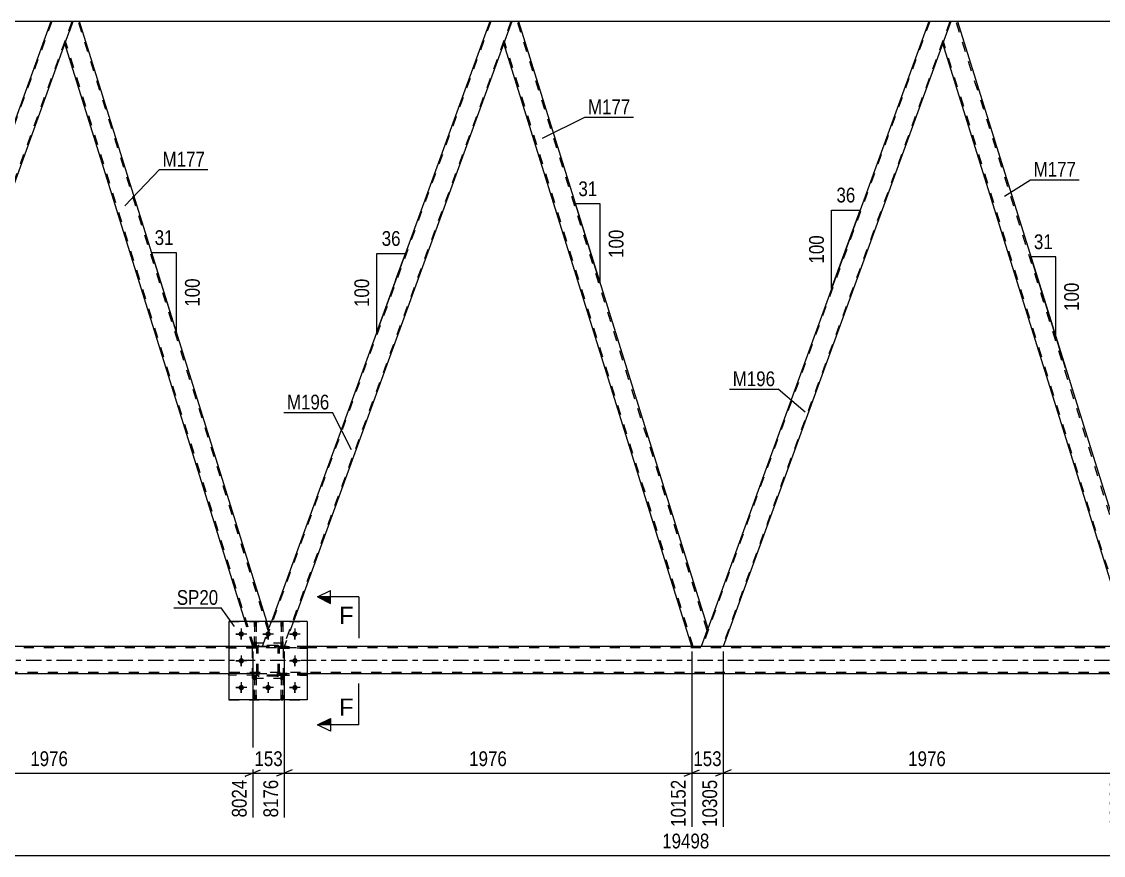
# Model space of a CAD drawing. Header units: millimetres. Extents: x 0 to 841, y 0 to 594.
# Drawn here: x 295.2 to 505, y 294.1 to 455.8 of the extents above; entities that cross this region are included whole.
import ezdxf

# ---------------------------------------------------------------- set-up
doc = ezdxf.new("R2010")
doc.units = ezdxf.units.MM
doc.linetypes.add('DXK_LINE_DOT2', pattern=[3.9198, 1.9599, -1.9599])
doc.linetypes.add('DXK_LINE_DOT3', pattern=[5.9187, 2.979, -0.9799, 0.9799, -0.9799])
doc.styles.add('Arial', font='ARIAL.TTF', dxfattribs={"height": 0.2})
doc.styles.add('Arial Narrow', font='ARIALN.TTF', dxfattribs={"height": 0.2})

# ---------------------------------------------------------------- blocks, each defined once
blk = doc.blocks.new('Part-814521776-3712 - 3269')
at = {"color": 2, "linetype": 'Continuous'}
for p, q in [((350.59, 339.4), (335.39, 339.4)), ((335.39, 339.4), (335.39, 324.2)), ((350.59, 339.4), (350.59, 324.2)), ((350.59, 324.2), (335.39, 324.2))]:
    blk.add_line(p, q, dxfattribs=at)
blk = doc.blocks.new('Part-814521776-3485 - 3269')
at = {"color": 7, "linetype": 'DXK_LINE_DOT2'}
for p, q in [((345.19, 334.24), (345.19, 334.56)), ((345.19, 334.56), (350.59, 334.56)), ((350.59, 334.24), (345.19, 334.24)), ((345.79, 334.24), (345.79, 334.56)), ((350.59, 334.56), (350.59, 334.24))]:
    blk.add_line(p, q, dxfattribs=at)
blk = doc.blocks.new('Part-814521776-3488 - 3269')
at = {"color": 7, "linetype": 'DXK_LINE_DOT2'}
for p, q in [((340.67, 329.04), (340.35, 329.04)), ((340.35, 329.04), (340.35, 324.2)), ((340.35, 328.44), (340.67, 328.44)), ((340.67, 324.2), (340.67, 329.04)), ((340.35, 324.2), (340.67, 324.2))]:
    blk.add_line(p, q, dxfattribs=at)
blk = doc.blocks.new('Part-814521776-3499 - 3269')
at = {"color": 7, "linetype": 'DXK_LINE_DOT2'}
for p, q in [((345.55, 334.56), (345.55, 339.4)), ((345.55, 339.4), (345.87, 339.4)), ((345.87, 339.4), (345.87, 334.56)), ((345.55, 335.16), (345.87, 335.16)), ((345.87, 334.56), (345.55, 334.56))]:
    blk.add_line(p, q, dxfattribs=at)
blk = doc.blocks.new('Part-814521776-3505 - 3269')
at = {"color": 7, "linetype": 'DXK_LINE_DOT2'}
for p, q in [((350.59, 334.56), (345.19, 334.56)), ((345.19, 334.56), (345.19, 334.24)), ((345.19, 334.24), (350.59, 334.24)), ((345.79, 334.24), (345.79, 334.56)), ((350.59, 334.24), (350.59, 334.56))]:
    blk.add_line(p, q, dxfattribs=at)
blk = doc.blocks.new('Part-814521776-3508 - 3269')
at = {"color": 7, "linetype": 'DXK_LINE_DOT2'}
for p, q in [((350.59, 329.36), (345.19, 329.36)), ((345.19, 329.36), (345.19, 329.04)), ((345.19, 329.04), (350.59, 329.04)), ((345.79, 329.04), (345.79, 329.36)), ((350.59, 329.04), (350.59, 329.36))]:
    blk.add_line(p, q, dxfattribs=at)
blk = doc.blocks.new('Part-814521776-3513 - 3269')
at = {"color": 7, "linetype": 'DXK_LINE_DOT2'}
for p, q in [((340.35, 334.56), (340.35, 339.4)), ((340.35, 339.4), (340.67, 339.4)), ((340.67, 339.4), (340.67, 334.56)), ((340.35, 335.16), (340.67, 335.16)), ((340.67, 334.56), (340.35, 334.56))]:
    blk.add_line(p, q, dxfattribs=at)
blk = doc.blocks.new('Part-814521776-3521 - 3269')
at = {"color": 7, "linetype": 'DXK_LINE_DOT2'}
for p, q in [((345.19, 329.04), (345.19, 329.36)), ((345.19, 329.36), (350.59, 329.36)), ((350.59, 329.04), (345.19, 329.04)), ((345.79, 329.04), (345.79, 329.36)), ((350.59, 329.36), (350.59, 329.04))]:
    blk.add_line(p, q, dxfattribs=at)
blk = doc.blocks.new('Part-814521776-3524 - 3269')
at = {"color": 7, "linetype": 'DXK_LINE_DOT2'}
for p, q in [((340.79, 334.56), (335.39, 334.56)), ((335.39, 334.24), (335.39, 334.56)), ((340.79, 334.24), (335.39, 334.24)), ((340.19, 334.24), (340.19, 334.56)), ((340.79, 334.56), (340.79, 334.24))]:
    blk.add_line(p, q, dxfattribs=at)
blk = doc.blocks.new('Part-814521776-3532 - 3269')
at = {"color": 7, "linetype": 'DXK_LINE_DOT2'}
for p, q in [((345.99, 335.2), (339.99, 335.2)), ((339.99, 328.4), (339.99, 335.2)), ((345.99, 328.4), (345.99, 335.2)), ((345.99, 328.4), (339.99, 328.4))]:
    blk.add_line(p, q, dxfattribs=at)
blk = doc.blocks.new('Part-814521776-3565 - 3269')
at = {"color": 7, "linetype": 'DXK_LINE_DOT2'}
for p, q in [((340.79, 329.36), (335.39, 329.36)), ((335.39, 329.04), (335.39, 329.36)), ((340.79, 329.04), (335.39, 329.04)), ((340.19, 329.04), (340.19, 329.36)), ((340.79, 329.36), (340.79, 329.04))]:
    blk.add_line(p, q, dxfattribs=at)
blk = doc.blocks.new('Part-814521776-3568 - 3269')
at = {"color": 2, "linetype": 'Continuous'}
blk.add_line((345.87, 339.4), (345.55, 339.4), dxfattribs=at)
at = {"color": 7, "linetype": 'DXK_LINE_DOT2'}
for p, q in [((345.55, 339.4), (345.55, 334.56)), ((345.87, 334.56), (345.87, 339.4)), ((345.55, 335.16), (345.87, 335.16)), ((345.55, 334.56), (345.87, 334.56))]:
    blk.add_line(p, q, dxfattribs=at)
blk = doc.blocks.new('Part-814521776-3571 - 3269')
at = {"color": 2, "linetype": 'Continuous'}
blk.add_line((340.67, 339.4), (340.35, 339.4), dxfattribs=at)
at = {"color": 7, "linetype": 'DXK_LINE_DOT2'}
for p, q in [((340.35, 339.4), (340.35, 334.56)), ((340.67, 334.56), (340.67, 339.4)), ((340.35, 335.16), (340.67, 335.16)), ((340.35, 334.56), (340.67, 334.56))]:
    blk.add_line(p, q, dxfattribs=at)
blk = doc.blocks.new('Part-814521776-3623 - 3269')
at = {"color": 7, "linetype": 'DXK_LINE_DOT2'}
for p, q in [((345.87, 329.04), (345.55, 329.04)), ((345.55, 329.04), (345.55, 324.2)), ((345.55, 328.44), (345.87, 328.44)), ((345.87, 324.2), (345.87, 329.04)), ((345.55, 324.2), (345.87, 324.2))]:
    blk.add_line(p, q, dxfattribs=at)
blk = doc.blocks.new('Part-814521776-3631 - 3269')
at = {"color": 7, "linetype": 'DXK_LINE_DOT2'}
for p, q in [((471.3, 455.8), (427.18, 334.58)), ((475.22, 455.8), (431.1, 334.58)), ((475.39, 455.8), (473.86, 451.6)), ((428.26, 338), (427.01, 334.58)), ((431.27, 334.58), (427.01, 334.58))]:
    blk.add_line(p, q, dxfattribs=at)
at = {"color": 2, "linetype": 'Continuous'}
for p, q in [((471.13, 455.8), (428.26, 338)), ((475.39, 455.8), (471.13, 455.8)), ((473.86, 451.6), (431.27, 334.58))]:
    blk.add_line(p, q, dxfattribs=at)
blk = doc.blocks.new('Part-814521776-3636 - 3269')
at = {"color": 2, "linetype": 'Continuous'}
for p, q in [((475.39, 455.8), (473.86, 451.6)), ((476.71, 455.8), (475.39, 455.8)), ((476.71, 455.8), (513.41, 338.05)), ((510.3, 334.58), (473.84, 451.55)), ((513.39, 337.99), (513.24, 337.59)), ((513.39, 338), (513.39, 337.99)), ((513.24, 337.59), (512.14, 334.58))]:
    blk.add_line(p, q, dxfattribs=at)
at = {"color": 7, "linetype": 'DXK_LINE_DOT2'}
for p, q in [((513.27, 337.68), (476.45, 455.8)), ((473.86, 451.6), (473.84, 451.55)), ((510.55, 334.58), (473.98, 451.92)), ((513.24, 337.59), (513.33, 337.83)), ((513.41, 338.05), (513.39, 338)), ((512.14, 334.58), (510.3, 334.58))]:
    blk.add_line(p, q, dxfattribs=at)
blk = doc.blocks.new('Bolt-814521776-3637 - 3269')
at = {"color": 1, "linetype": 'Continuous'}
for p, q in [((337.79, 338.04), (337.79, 337.35)), ((342.99, 338.04), (342.99, 337.35)), ((348.19, 338.04), (348.19, 337.35)), ((336.75, 337), (337.45, 337)), ((337.79, 335.96), (337.79, 336.65)), ((338.83, 337), (338.14, 337)), ((341.95, 337), (342.65, 337)), ((342.99, 335.96), (342.99, 336.65)), ((344.03, 337), (343.34, 337)), ((347.15, 337), (347.85, 337)), ((348.19, 335.96), (348.19, 336.65)), ((349.23, 337), (348.54, 337)), ((336.75, 331.8), (337.45, 331.8)), ((337.79, 332.84), (337.79, 332.15)), ((338.83, 331.8), (338.14, 331.8)), ((347.15, 331.8), (347.85, 331.8)), ((348.19, 332.84), (348.19, 332.15)), ((349.23, 331.8), (348.54, 331.8)), ((337.79, 330.76), (337.79, 331.45)), ((348.19, 330.76), (348.19, 331.45)), ((337.79, 327.64), (337.79, 326.95)), ((342.99, 327.64), (342.99, 326.95)), ((348.19, 327.64), (348.19, 326.95)), ((336.75, 326.6), (337.45, 326.6)), ((337.79, 325.56), (337.79, 326.25)), ((338.83, 326.6), (338.14, 326.6)), ((341.95, 326.6), (342.65, 326.6)), ((342.99, 325.56), (342.99, 326.25)), ((344.03, 326.6), (343.34, 326.6)), ((347.15, 326.6), (347.85, 326.6)), ((348.19, 325.56), (348.19, 326.25)), ((349.23, 326.6), (348.54, 326.6))]:
    blk.add_line(p, q, dxfattribs=at)
blk = doc.blocks.new('Bolt-814521776-3648 - 3269')
at = {"linetype": 'Continuous'}
for points in [[(338.31, 337, -1), (337.27, 337, -1)], [(343.51, 337, -1), (342.47, 337, -1)], [(348.71, 337, -1), (347.67, 337, -1)], [(338.31, 331.8, -1), (337.27, 331.8, -1)], [(348.71, 331.8, -1), (347.67, 331.8, -1)], [(338.31, 326.6, -1), (337.27, 326.6, -1)], [(343.51, 326.6, -1), (342.47, 326.6, -1)], [(348.71, 326.6, -1), (347.67, 326.6, -1)]]:
    blk.add_hatch(color=1, dxfattribs=at).paths.add_polyline_path(points)
at = {"color": 1, "linetype": 'Continuous'}
for p, q in [((337.79, 338.04), (337.79, 335.96)), ((342.99, 338.04), (342.99, 335.96)), ((348.19, 338.04), (348.19, 335.96)), ((338.83, 337), (336.75, 337)), ((344.03, 337), (341.95, 337)), ((349.23, 337), (347.15, 337)), ((338.83, 331.8), (336.75, 331.8)), ((337.79, 332.84), (337.79, 330.76)), ((349.23, 331.8), (347.15, 331.8)), ((348.19, 332.84), (348.19, 330.76)), ((337.79, 327.64), (337.79, 325.56)), ((342.99, 327.64), (342.99, 325.56)), ((348.19, 327.64), (348.19, 325.56)), ((338.83, 326.6), (336.75, 326.6)), ((344.03, 326.6), (341.95, 326.6)), ((349.23, 326.6), (347.15, 326.6))]:
    blk.add_line(p, q, dxfattribs=at)
blk = doc.blocks.new('Part-814521776-3675 - 3269')
at = {"color": 2, "linetype": 'Continuous'}
for p, q in [((300.86, 455.8), (221.3, 455.8)), ((386, 455.8), (306.44, 455.8)), ((471.13, 455.8), (391.57, 455.8)), ((556.26, 455.8), (476.71, 455.8))]:
    blk.add_line(p, q, dxfattribs=at)
at = {"color": 7, "linetype": 'DXK_LINE_DOT2'}
for p, q in [((306.44, 455.8), (300.86, 455.8)), ((391.57, 455.8), (386, 455.8)), ((476.71, 455.8), (471.13, 455.8))]:
    blk.add_line(p, q, dxfattribs=at)
blk = doc.blocks.new('Part-814521776-3680 - 3269')
at = {"color": 2, "linetype": 'Continuous'}
for p, q in [((305.12, 455.8), (303.59, 451.6)), ((306.44, 455.8), (305.12, 455.8)), ((342.72, 339.4), (306.44, 455.8)), ((338.53, 339.4), (303.57, 451.55))]:
    blk.add_line(p, q, dxfattribs=at)
at = {"color": 7, "linetype": 'DXK_LINE_DOT2'}
for p, q in [((343, 337.68), (306.19, 455.8)), ((303.59, 451.6), (303.57, 451.55)), ((340.28, 334.58), (303.71, 451.92)), ((340.03, 334.58), (338.53, 339.4)), ((341.88, 334.58), (343.14, 338.05)), ((343.14, 338.05), (342.72, 339.4)), ((340.03, 334.58), (341.88, 334.58))]:
    blk.add_line(p, q, dxfattribs=at)
blk = doc.blocks.new('Part-814521776-3685 - 3269')
at = {"color": 7, "linetype": 'DXK_LINE_DOT2'}
for p, q in [((301.03, 455.8), (256.91, 334.58)), ((304.95, 455.8), (260.83, 334.58)), ((305.12, 455.8), (303.59, 451.6)), ((257.99, 338), (256.74, 334.58)), ((261, 334.58), (256.74, 334.58))]:
    blk.add_line(p, q, dxfattribs=at)
at = {"color": 2, "linetype": 'Continuous'}
for p, q in [((300.86, 455.8), (257.99, 338)), ((305.12, 455.8), (300.86, 455.8)), ((303.59, 451.6), (261, 334.58))]:
    blk.add_line(p, q, dxfattribs=at)
blk = doc.blocks.new('Part-814521776-3693 - 3269')
at = {"color": 7, "linetype": 'DXK_LINE_DOT2'}
for p, q in [((345.55, 324.2), (345.55, 329.04)), ((345.55, 329.04), (345.87, 329.04)), ((345.55, 328.44), (345.87, 328.44)), ((345.87, 329.04), (345.87, 324.2)), ((345.87, 324.2), (345.55, 324.2))]:
    blk.add_line(p, q, dxfattribs=at)
blk = doc.blocks.new('Part-814521776-3694 - 3269')
at = {"color": 7, "linetype": 'DXK_LINE_DOT2'}
for p, q in [((340.35, 324.2), (340.35, 329.04)), ((340.35, 329.04), (340.67, 329.04)), ((340.35, 328.44), (340.67, 328.44)), ((340.67, 329.04), (340.67, 324.2)), ((340.67, 324.2), (340.35, 324.2))]:
    blk.add_line(p, q, dxfattribs=at)
blk = doc.blocks.new('Part-814521776-3701 - 3269')
at = {"color": 7, "linetype": 'DXK_LINE_DOT2'}
for p, q in [((340.79, 334.56), (335.39, 334.56)), ((335.39, 334.56), (335.39, 334.24)), ((340.79, 334.24), (335.39, 334.24)), ((340.19, 334.24), (340.19, 334.56)), ((340.79, 334.24), (340.79, 334.56))]:
    blk.add_line(p, q, dxfattribs=at)
blk = doc.blocks.new('Part-814521776-3702 - 3269')
at = {"color": 7, "linetype": 'DXK_LINE_DOT2'}
for p, q in [((340.79, 329.36), (335.39, 329.36)), ((335.39, 329.36), (335.39, 329.04)), ((340.79, 329.04), (335.39, 329.04)), ((340.19, 329.04), (340.19, 329.36)), ((340.79, 329.04), (340.79, 329.36))]:
    blk.add_line(p, q, dxfattribs=at)
blk = doc.blocks.new('Part-814521776-3722 - 3269')
at = {"color": 7, "linetype": 'DXK_LINE_DOT2'}
for p, q in [((340.79, 334.32), (340.83, 334.5)), ((340.83, 334.5), (340.79, 334.32)), ((340.79, 329.28), (340.79, 334.32)), ((341.03, 334.32), (341.05, 334.41)), ((341.03, 329.28), (341.03, 334.32)), ((341.05, 334.41), (341.1, 334.49)), ((341.09, 334.76), (341.27, 334.8)), ((341.27, 334.8), (341.09, 334.76)), ((341.1, 334.49), (341.18, 334.54)), ((341.18, 334.54), (341.27, 334.56)), ((344.71, 334.8), (341.27, 334.8)), ((341.27, 334.56), (344.71, 334.56)), ((344.71, 334.8), (344.9, 334.76)), ((344.9, 334.76), (344.71, 334.8)), ((344.71, 334.56), (344.8, 334.54)), ((344.8, 334.54), (344.88, 334.49)), ((344.88, 334.49), (344.93, 334.41)), ((344.93, 334.41), (344.95, 334.32)), ((344.95, 329.28), (344.95, 334.32)), ((345.16, 334.5), (345.19, 334.32)), ((345.19, 334.32), (345.16, 334.5)), ((345.19, 329.28), (345.19, 334.32)), ((340.83, 329.1), (340.79, 329.28)), ((340.79, 329.28), (340.83, 329.1)), ((341.05, 329.19), (341.03, 329.28)), ((341.1, 329.11), (341.05, 329.19)), ((341.27, 328.8), (341.09, 328.84)), ((341.09, 328.84), (341.27, 328.8)), ((341.18, 329.06), (341.1, 329.11)), ((341.27, 329.04), (341.18, 329.06)), ((344.71, 329.04), (341.27, 329.04)), ((344.71, 328.8), (341.27, 328.8)), ((344.8, 329.06), (344.71, 329.04)), ((344.9, 328.84), (344.71, 328.8)), ((344.71, 328.8), (344.9, 328.84)), ((344.88, 329.11), (344.8, 329.06)), ((344.93, 329.19), (344.88, 329.11)), ((344.95, 329.28), (344.93, 329.19)), ((345.19, 329.28), (345.16, 329.1)), ((345.16, 329.1), (345.19, 329.28))]:
    blk.add_line(p, q, dxfattribs=at)
at = {"color": 7, "linetype": 'DXK_LINE_DOT3'}
blk.add_line((342.99, 331.8), (342.99, 331.8), dxfattribs=at)
at = {"color": 7, "linetype": 'DXK_LINE_DOT2'}
for centre, start, end in [((341.27, 334.32), 112.5, 157.5), ((341.27, 334.32), 112.5, 157.5), ((344.71, 334.32), 22.5, 67.5), ((344.71, 334.32), 22.5, 67.5), ((341.27, 329.28), 202.5, 247.5), ((341.27, 329.28), 202.5, 247.5), ((344.71, 329.28), 292.5, 337.5), ((344.71, 329.28), 292.5, 337.5)]:
    blk.add_arc(centre, 0.48, start, end, dxfattribs=at)
blk = doc.blocks.new('Part-814521776-3737 - 3269')
at = {"color": 2, "linetype": 'Continuous'}
for p, q in [((390.25, 455.8), (388.72, 451.6)), ((391.57, 455.8), (390.25, 455.8)), ((391.57, 455.8), (428.27, 338.05)), ((425.17, 334.58), (388.71, 451.55)), ((428.25, 337.99), (428.11, 337.59)), ((428.26, 338), (428.25, 337.99)), ((428.11, 337.59), (427.01, 334.58))]:
    blk.add_line(p, q, dxfattribs=at)
at = {"color": 7, "linetype": 'DXK_LINE_DOT2'}
for p, q in [((428.14, 337.68), (391.32, 455.8)), ((388.72, 451.6), (388.71, 451.55)), ((425.42, 334.58), (388.84, 451.92)), ((428.11, 337.59), (428.19, 337.83)), ((428.27, 338.05), (428.26, 338)), ((427.01, 334.58), (425.17, 334.58))]:
    blk.add_line(p, q, dxfattribs=at)
blk = doc.blocks.new('Part-814521776-3742 - 3269')
at = {"color": 7, "linetype": 'DXK_LINE_DOT2'}
for p, q in [((386.17, 455.8), (342.05, 334.58)), ((390.08, 455.8), (345.96, 334.58)), ((390.25, 455.8), (388.72, 451.6)), ((341.88, 334.58), (343.63, 339.4)), ((347.89, 339.4), (346.13, 334.58)), ((346.13, 334.58), (341.88, 334.58))]:
    blk.add_line(p, q, dxfattribs=at)
at = {"color": 2, "linetype": 'Continuous'}
for p, q in [((386, 455.8), (343.63, 339.4)), ((390.25, 455.8), (386, 455.8)), ((388.72, 451.6), (347.89, 339.4))]:
    blk.add_line(p, q, dxfattribs=at)
blk = doc.blocks.new('Part-814521776-3747 - 3269')
at = {"color": 7, "linetype": 'DXK_LINE_DOT2'}
for p, q in [((740.5, 334.34), (65.21, 334.34)), ((350.59, 334.58), (335.39, 334.58)), ((741.25, 329.54), (65.21, 329.54)), ((350.59, 329.3), (335.39, 329.3))]:
    blk.add_line(p, q, dxfattribs=at)
at = {"color": 2, "linetype": 'Continuous'}
for p, q in [((335.39, 334.58), (180.32, 334.58)), ((590.8, 334.58), (350.59, 334.58)), ((335.39, 329.3), (180.32, 329.3)), ((590.8, 329.3), (350.59, 329.3))]:
    blk.add_line(p, q, dxfattribs=at)
at = {"color": 7, "linetype": 'DXK_LINE_DOT3'}
blk.add_line((65.21, 331.94), (740.88, 331.94), dxfattribs=at)
blk = doc.blocks.new('Part-814521776-3749 - 3269')
at = {"color": 7, "linetype": 'DXK_LINE_DOT2'}
for p, q in [((335.39, 339.4), (350.59, 339.4)), ((335.39, 339.4), (335.39, 324.2)), ((350.59, 339.4), (350.59, 324.2)), ((335.39, 324.2), (350.59, 324.2))]:
    blk.add_line(p, q, dxfattribs=at)
blk = doc.blocks.new('Part-814521776-3750 - 3269')
at = {"color": 7, "linetype": 'DXK_LINE_DOT2'}
for p, q in [((340.79, 334.32), (340.83, 334.5)), ((340.83, 334.5), (340.79, 334.32)), ((340.79, 329.28), (340.79, 334.32)), ((341.03, 334.32), (341.05, 334.41)), ((341.03, 329.28), (341.03, 334.32)), ((341.05, 334.41), (341.1, 334.49)), ((341.09, 334.76), (341.27, 334.8)), ((341.27, 334.8), (341.09, 334.76)), ((341.1, 334.49), (341.18, 334.54)), ((341.18, 334.54), (341.27, 334.56)), ((344.71, 334.8), (341.27, 334.8)), ((341.27, 334.56), (344.71, 334.56)), ((344.71, 334.8), (344.9, 334.76)), ((344.9, 334.76), (344.71, 334.8)), ((344.71, 334.56), (344.8, 334.54)), ((344.8, 334.54), (344.88, 334.49)), ((344.88, 334.49), (344.93, 334.41)), ((344.93, 334.41), (344.95, 334.32)), ((344.95, 329.28), (344.95, 334.32)), ((345.16, 334.5), (345.19, 334.32)), ((345.19, 334.32), (345.16, 334.5)), ((345.19, 329.28), (345.19, 334.32)), ((340.83, 329.1), (340.79, 329.28)), ((340.79, 329.28), (340.83, 329.1)), ((341.05, 329.19), (341.03, 329.28)), ((341.1, 329.11), (341.05, 329.19)), ((341.27, 328.8), (341.09, 328.84)), ((341.09, 328.84), (341.27, 328.8)), ((341.18, 329.06), (341.1, 329.11)), ((341.27, 329.04), (341.18, 329.06)), ((344.71, 329.04), (341.27, 329.04)), ((344.71, 328.8), (341.27, 328.8)), ((344.8, 329.06), (344.71, 329.04)), ((344.9, 328.84), (344.71, 328.8)), ((344.71, 328.8), (344.9, 328.84)), ((344.88, 329.11), (344.8, 329.06)), ((344.93, 329.19), (344.88, 329.11)), ((344.95, 329.28), (344.93, 329.19)), ((345.19, 329.28), (345.16, 329.1)), ((345.16, 329.1), (345.19, 329.28))]:
    blk.add_line(p, q, dxfattribs=at)
at = {"color": 7, "linetype": 'DXK_LINE_DOT3'}
blk.add_line((342.99, 331.8), (342.99, 331.8), dxfattribs=at)
at = {"color": 7, "linetype": 'DXK_LINE_DOT2'}
for centre, start, end in [((341.27, 334.32), 112.5, 157.5), ((341.27, 334.32), 112.5, 157.5), ((344.71, 334.32), 22.5, 67.5), ((344.71, 334.32), 22.5, 67.5), ((341.27, 329.28), 202.5, 247.5), ((341.27, 329.28), 202.5, 247.5), ((344.71, 329.28), 292.5, 337.5), ((344.71, 329.28), 292.5, 337.5)]:
    blk.add_arc(centre, 0.48, start, end, dxfattribs=at)
blk = doc.blocks.new('Part-814521776-3751 - 3269')
at = {"color": 7, "linetype": 'DXK_LINE_DOT2'}
for p, q in [((345.99, 335.2), (339.99, 335.2)), ((339.99, 328.4), (339.99, 335.2)), ((345.99, 328.4), (345.99, 335.2)), ((345.99, 328.4), (339.99, 328.4))]:
    blk.add_line(p, q, dxfattribs=at)
blk = doc.blocks.new('StraightDimension-814521776-4407 - 3269')
at = {"color": 7, "linetype": 'Continuous'}
for p, q in [((425.17, 333.58), (425.17, 299.59)), ((431.27, 333.58), (431.27, 299.59)), ((423.67, 309.43), (426.67, 310.63)), ((432.77, 310.63), (429.77, 309.43)), ((425.17, 310.03), (431.27, 310.03))]:
    blk.add_line(p, q, dxfattribs=at)
at = {"color": 0}
blk.add_wipeout([(431.56, 310.78), (431.56, 314.98), (424.87, 314.98), (424.87, 310.78)], dxfattribs=at)
at = {"color": 0, "linetype": 'Continuous'}
blk.add_wipeout([(430.67, 309.33), (426.47, 309.33), (426.47, 298.99), (430.67, 298.99)], dxfattribs=at)
at = {"color": 3, "style": 'Arial Narrow'}
blk.add_text('153', height=2.863, dxfattribs=at).set_placement((425.47, 311.38))
at = {"color": 3, "linetype": 'Continuous', "style": 'Arial Narrow'}
blk.add_text('10305', height=2.863, rotation=90.0002, dxfattribs=at).set_placement((430.07, 299.59))
blk = doc.blocks.new('StraightDimension-814521776-4563 - 3269')
at = {"color": 7, "linetype": 'Continuous'}
blk.add_line((54.35, 294.06), (793.65, 294.06), dxfattribs=at)
at = {"color": 0}
blk.add_wipeout([(429.17, 294.81), (429.17, 299.01), (418.83, 299.01), (418.83, 294.81)], dxfattribs=at)
at = {"color": 3, "style": 'Arial Narrow'}
blk.add_text('19498', height=2.863, dxfattribs=at).set_placement((419.43, 295.41))
blk = doc.blocks.new('AngleDimension-814521776-3825 - 3269')
at = {"color": 7, "linetype": 'Continuous'}
for p, q in [((495.75, 410.16), (490.93, 410.16)), ((495.75, 394.69), (490.93, 410.16)), ((495.75, 394.69), (495.75, 410.16)), ((497.66, 388.56), (495.75, 394.69))]:
    blk.add_line(p, q, dxfattribs=at)
at = {"color": 0}
for points in [[(495.77, 411.06), (495.77, 415.26), (490.91, 415.26), (490.91, 411.06)], [(500.85, 405.76), (496.65, 405.76), (496.65, 399.08), (500.85, 399.08)]]:
    blk.add_wipeout(points, dxfattribs=at)
at = {"color": 3, "style": 'Arial Narrow'}
blk.add_text('31', height=2.863, dxfattribs=at).set_placement((491.51, 411.66))
blk.add_text('100', height=2.863, rotation=90.0002, dxfattribs=at).set_placement((500.25, 399.68))
blk = doc.blocks.new('AngleDimension-814521776-3839 - 3269')
at = {"color": 7, "linetype": 'Continuous'}
for p, q in [((452.28, 419.22), (457.82, 419.22)), ((452.28, 404), (457.82, 419.22)), ((452.28, 404), (452.28, 419.22)), ((452.62, 404.95), (457.82, 419.22))]:
    blk.add_line(p, q, dxfattribs=at)
at = {"color": 0}
for points in [[(457.48, 420.12), (457.48, 424.32), (452.62, 424.32), (452.62, 420.12)], [(451.38, 414.95), (447.18, 414.95), (447.18, 408.27), (451.38, 408.27)]]:
    blk.add_wipeout(points, dxfattribs=at)
at = {"color": 3, "style": 'Arial Narrow'}
blk.add_text('36', height=2.863, dxfattribs=at).set_placement((453.22, 420.72))
blk.add_text('100', height=2.863, rotation=90.0002, dxfattribs=at).set_placement((450.78, 408.87))
blk = doc.blocks.new('AngleDimension-814521776-3853 - 3269')
at = {"color": 7, "linetype": 'Continuous'}
for p, q in [((405.45, 411.26), (402.59, 420.44)), ((407.41, 420.44), (402.59, 420.44)), ((407.41, 404.97), (402.59, 420.44)), ((407.41, 404.97), (407.41, 420.44))]:
    blk.add_line(p, q, dxfattribs=at)
at = {"color": 0}
for points in [[(407.43, 421.34), (407.43, 425.54), (402.57, 425.54), (402.57, 421.34)], [(412.51, 416.05), (408.31, 416.05), (408.31, 409.36), (412.51, 409.36)]]:
    blk.add_wipeout(points, dxfattribs=at)
at = {"color": 3, "style": 'Arial Narrow'}
blk.add_text('31', height=2.863, dxfattribs=at).set_placement((403.17, 421.94))
blk.add_text('100', height=2.863, rotation=90.0002, dxfattribs=at).set_placement((411.91, 409.96))
blk = doc.blocks.new('AngleDimension-814521776-3867 - 3269')
at = {"color": 7, "linetype": 'Continuous'}
for p, q in [((364.08, 410.8), (369.62, 410.8)), ((364.08, 395.57), (369.62, 410.8)), ((364.08, 395.57), (364.08, 410.8)), ((367.79, 405.78), (369.62, 410.8))]:
    blk.add_line(p, q, dxfattribs=at)
at = {"color": 0}
for points in [[(369.28, 411.7), (369.28, 415.9), (364.42, 415.9), (364.42, 411.7)], [(363.18, 406.53), (358.98, 406.53), (358.98, 399.84), (363.18, 399.84)]]:
    blk.add_wipeout(points, dxfattribs=at)
at = {"color": 3, "style": 'Arial Narrow'}
blk.add_text('36', height=2.863, dxfattribs=at).set_placement((365.02, 412.3))
blk.add_text('100', height=2.863, rotation=90.0002, dxfattribs=at).set_placement((362.58, 400.44))
blk = doc.blocks.new('AngleDimension-814521776-3881 - 3269')
at = {"color": 7, "linetype": 'Continuous'}
for p, q in [((323.71, 400.37), (320.41, 410.97)), ((325.23, 410.97), (320.41, 410.97)), ((325.23, 395.51), (320.41, 410.97)), ((325.23, 395.51), (325.23, 410.97))]:
    blk.add_line(p, q, dxfattribs=at)
at = {"color": 0}
for points in [[(325.25, 411.87), (325.25, 416.07), (320.39, 416.07), (320.39, 411.87)], [(330.33, 406.58), (326.13, 406.58), (326.13, 399.9), (330.33, 399.9)]]:
    blk.add_wipeout(points, dxfattribs=at)
at = {"color": 3, "style": 'Arial Narrow'}
blk.add_text('31', height=2.863, dxfattribs=at).set_placement((320.99, 412.47))
blk.add_text('100', height=2.863, rotation=90.0002, dxfattribs=at).set_placement((329.73, 400.5))
blk = doc.blocks.new('StraightDimension-814521776-4350 - 3269')
at = {"color": 7, "linetype": 'Continuous'}
for p, q in [((261, 333.58), (261, 301.42)), ((340.03, 333.58), (340.03, 301.42)), ((262.5, 310.63), (259.5, 309.43)), ((338.53, 309.43), (341.53, 310.63)), ((261, 310.03), (340.03, 310.03))]:
    blk.add_line(p, q, dxfattribs=at)
at = {"color": 0}
blk.add_wipeout([(304.77, 310.78), (304.77, 314.98), (296.26, 314.98), (296.26, 310.78)], dxfattribs=at)
at = {"color": 0, "linetype": 'Continuous'}
blk.add_wipeout([(339.43, 309.33), (335.23, 309.33), (335.23, 300.82), (339.43, 300.82)], dxfattribs=at)
at = {"color": 3, "style": 'Arial Narrow'}
blk.add_text('1976', height=2.863, dxfattribs=at).set_placement((296.86, 311.38))
at = {"color": 3, "linetype": 'Continuous', "style": 'Arial Narrow'}
blk.add_text('8024', height=2.863, rotation=90.0002, dxfattribs=at).set_placement((338.83, 301.42))
blk = doc.blocks.new('StraightDimension-814521776-4369 - 3269')
at = {"color": 7, "linetype": 'Continuous'}
for p, q in [((340.03, 333.58), (340.03, 301.42)), ((346.13, 333.58), (346.13, 301.42)), ((338.53, 309.43), (341.53, 310.63)), ((347.63, 310.63), (344.63, 309.43)), ((340.03, 310.03), (346.13, 310.03))]:
    blk.add_line(p, q, dxfattribs=at)
at = {"color": 0}
blk.add_wipeout([(346.42, 310.78), (346.42, 314.98), (339.74, 314.98), (339.74, 310.78)], dxfattribs=at)
at = {"color": 0, "linetype": 'Continuous'}
blk.add_wipeout([(345.53, 309.33), (341.33, 309.33), (341.33, 300.82), (345.53, 300.82)], dxfattribs=at)
at = {"color": 3, "style": 'Arial Narrow'}
blk.add_text('153', height=2.863, dxfattribs=at).set_placement((340.34, 311.38))
at = {"color": 3, "linetype": 'Continuous', "style": 'Arial Narrow'}
blk.add_text('8176', height=2.863, rotation=90.0002, dxfattribs=at).set_placement((344.93, 301.42))
blk = doc.blocks.new('StraightDimension-814521776-4388 - 3269')
at = {"color": 7, "linetype": 'Continuous'}
for p, q in [((346.13, 333.58), (346.13, 301.42)), ((425.17, 333.58), (425.17, 299.59)), ((347.63, 310.63), (344.63, 309.43)), ((423.67, 309.43), (426.67, 310.63)), ((346.13, 310.03), (425.17, 310.03))]:
    blk.add_line(p, q, dxfattribs=at)
at = {"color": 0}
blk.add_wipeout([(389.91, 310.78), (389.91, 314.98), (381.39, 314.98), (381.39, 310.78)], dxfattribs=at)
at = {"color": 0, "linetype": 'Continuous'}
blk.add_wipeout([(424.57, 309.33), (420.37, 309.33), (420.37, 298.99), (424.57, 298.99)], dxfattribs=at)
at = {"color": 3, "style": 'Arial Narrow'}
blk.add_text('1976', height=2.863, dxfattribs=at).set_placement((381.99, 311.38))
at = {"color": 3, "linetype": 'Continuous', "style": 'Arial Narrow'}
blk.add_text('10152', height=2.863, rotation=90.0002, dxfattribs=at).set_placement((423.97, 299.59))
blk = doc.blocks.new('StraightDimension-814521776-4426 - 3269')
at = {"color": 7, "linetype": 'Continuous'}
for p, q in [((431.27, 333.58), (431.27, 299.59)), ((510.3, 333.58), (510.3, 299.59)), ((432.77, 310.63), (429.77, 309.43)), ((508.8, 309.43), (511.8, 310.63)), ((431.27, 310.03), (510.3, 310.03))]:
    blk.add_line(p, q, dxfattribs=at)
at = {"color": 0}
blk.add_wipeout([(475.04, 310.78), (475.04, 314.98), (466.53, 314.98), (466.53, 310.78)], dxfattribs=at)
at = {"color": 0, "linetype": 'Continuous'}
blk.add_wipeout([(509.7, 309.33), (505.5, 309.33), (505.5, 298.99), (509.7, 298.99)], dxfattribs=at)
at = {"color": 3, "style": 'Arial Narrow'}
blk.add_text('1976', height=2.863, dxfattribs=at).set_placement((467.13, 311.38))
at = {"color": 3, "linetype": 'Continuous', "style": 'Arial Narrow'}
blk.add_text('12280', height=2.863, rotation=90.0002, dxfattribs=at).set_placement((509.1, 299.59))
blk = doc.blocks.new('SectionMark-814521776-4889 - 3269')
at = {"linetype": 'Continuous'}
for points in [[(355.09, 344.19), (355.09, 342.94), (352.59, 344.19)], [(355.09, 320.64), (355.09, 319.39), (352.59, 319.39)]]:
    blk.add_hatch(color=6, dxfattribs=at).paths.add_polyline_path(points)
at = {"color": 6, "linetype": 'Continuous'}
for p, q in [((352.59, 344.19), (355.09, 345.44)), ((360.59, 344.19), (352.59, 344.19)), ((352.59, 344.19), (355.09, 342.94)), ((355.09, 342.94), (355.09, 345.44)), ((352.59, 319.39), (355.09, 320.64)), ((360.59, 319.39), (352.59, 319.39)), ((355.09, 318.14), (352.59, 319.39)), ((355.09, 320.64), (355.09, 318.14))]:
    blk.add_line(p, q, dxfattribs=at)
at = {"color": 0, "linetype": 'Continuous'}
for points in [[(359.59, 338.94), (359.59, 342.44), (356.74, 342.44), (356.74, 338.94)], [(359.59, 321.14), (359.59, 324.64), (356.74, 324.64), (356.74, 321.14)]]:
    blk.add_wipeout(points, dxfattribs=at)
at = {"color": 6, "linetype": 'Continuous'}
for p, q in [((360.59, 344.19), (360.59, 336.19)), ((360.59, 319.39), (360.59, 327.39))]:
    blk.add_line(p, q, dxfattribs=at)
at = {"color": 3, "linetype": 'Continuous', "style": 'Arial'}
for p in [(356.74, 338.94), (356.74, 321.14)]:
    blk.add_text('F', height=3.34, dxfattribs=at).set_placement(p)
blk = doc.blocks.new('Mark-814521776-3738 - 3269')
at = {"color": 0}
blk.add_wipeout([(354.87, 380.56), (354.87, 383.56), (346.64, 383.56), (346.64, 380.56)], dxfattribs=at)
blk.add_wipeout([(354.87, 380.56), (354.87, 383.56), (346.64, 383.56), (346.64, 380.56)], dxfattribs=at)
at = {"color": 30, "linetype": 'Continuous'}
for p in [(346.04, 379.96), (359.16, 372.76)]:
    blk.add_line(p, (355.47, 379.96), dxfattribs=at)
at = {"color": 3, "style": 'Arial Narrow'}
blk.add_text('M196', height=2.863, dxfattribs=at).set_placement((346.64, 380.56))
blk = doc.blocks.new('Mark-814521776-3627 - 3269')
at = {"color": 0}
blk.add_wipeout([(441.32, 385.08), (441.32, 388.08), (433.1, 388.08), (433.1, 385.08)], dxfattribs=at)
blk.add_wipeout([(441.32, 385.08), (441.32, 388.08), (433.1, 388.08), (433.1, 385.08)], dxfattribs=at)
at = {"color": 30, "linetype": 'Continuous'}
for p in [(432.5, 384.48), (447.17, 380.03)]:
    blk.add_line(p, (441.92, 384.48), dxfattribs=at)
at = {"color": 3, "style": 'Arial Narrow'}
blk.add_text('M196', height=2.863, dxfattribs=at).set_placement((433.1, 385.08))
blk = doc.blocks.new('Mark-814521776-3632 - 3269')
at = {"color": 0}
blk.add_wipeout([(499.68, 425.73), (499.68, 428.73), (491.46, 428.73), (491.46, 425.73)], dxfattribs=at)
blk.add_wipeout([(499.68, 425.73), (499.68, 428.73), (491.46, 428.73), (491.46, 425.73)], dxfattribs=at)
at = {"color": 30, "linetype": 'Continuous'}
for p, q in [((485.82, 421.97), (490.86, 425.13)), ((490.86, 425.13), (500.28, 425.13))]:
    blk.add_line(p, q, dxfattribs=at)
at = {"color": 3, "style": 'Arial Narrow'}
blk.add_text('M177', height=2.863, dxfattribs=at).set_placement((491.46, 425.73))
blk = doc.blocks.new('Mark-814521776-3676 - 3269')
at = {"color": 0}
blk.add_wipeout([(330.73, 427.68), (330.73, 430.68), (322.51, 430.68), (322.51, 427.68)], dxfattribs=at)
blk.add_wipeout([(330.73, 427.68), (330.73, 430.68), (322.51, 430.68), (322.51, 427.68)], dxfattribs=at)
at = {"color": 30, "linetype": 'Continuous'}
for p, q in [((315.2, 420.07), (321.91, 427.08)), ((321.91, 427.08), (331.33, 427.08))]:
    blk.add_line(p, q, dxfattribs=at)
at = {"color": 3, "style": 'Arial Narrow'}
blk.add_text('M177', height=2.863, dxfattribs=at).set_placement((322.51, 427.68))
blk = doc.blocks.new('Mark-814521776-3708 - 3269')
at = {"color": 0}
blk.add_wipeout([(333.31, 342.66), (333.31, 345.66), (325.28, 345.66), (325.28, 342.66)], dxfattribs=at)
blk.add_wipeout([(333.31, 342.66), (333.31, 345.66), (325.28, 345.66), (325.28, 342.66)], dxfattribs=at)
at = {"color": 30, "linetype": 'Continuous'}
for p in [(324.68, 342.06), (336.44, 338.48)]:
    blk.add_line(p, (333.91, 342.06), dxfattribs=at)
at = {"color": 3, "style": 'Arial Narrow'}
blk.add_text('SP20', height=2.863, dxfattribs=at).set_placement((325.28, 342.66))
blk = doc.blocks.new('Mark-814521776-3733 - 3269')
at = {"color": 0}
blk.add_wipeout([(413.25, 437.84), (413.25, 440.84), (405.02, 440.84), (405.02, 437.84)], dxfattribs=at)
blk.add_wipeout([(413.25, 437.84), (413.25, 440.84), (405.02, 440.84), (405.02, 437.84)], dxfattribs=at)
at = {"color": 30, "linetype": 'Continuous'}
for p, q in [((396.18, 433.21), (404.42, 437.24)), ((404.42, 437.24), (413.85, 437.24))]:
    blk.add_line(p, q, dxfattribs=at)
at = {"color": 3, "style": 'Arial Narrow'}
blk.add_text('M177', height=2.863, dxfattribs=at).set_placement((405.02, 437.84))

msp = doc.modelspace()

# ---------------------------------------------------------------- block references
for name in ['Part-814521776-3675 - 3269', 'Part-814521776-3685 - 3269', 'Part-814521776-3680 - 3269', 'Part-814521776-3742 - 3269', 'Part-814521776-3737 - 3269', 'Part-814521776-3631 - 3269', 'Part-814521776-3636 - 3269', 'Part-814521776-3712 - 3269', 'Part-814521776-3749 - 3269', 'Bolt-814521776-3637 - 3269', 'Bolt-814521776-3648 - 3269', 'Part-814521776-3513 - 3269', 'Part-814521776-3571 - 3269', 'Part-814521776-3499 - 3269', 'Part-814521776-3568 - 3269', 'Part-814521776-3747 - 3269', 'Part-814521776-3524 - 3269', 'Part-814521776-3701 - 3269', 'Part-814521776-3532 - 3269', 'Part-814521776-3751 - 3269', 'Part-814521776-3722 - 3269', 'Part-814521776-3750 - 3269', 'Part-814521776-3485 - 3269', 'Part-814521776-3505 - 3269', 'Part-814521776-3565 - 3269', 'Part-814521776-3702 - 3269', 'Part-814521776-3488 - 3269', 'Part-814521776-3694 - 3269', 'Part-814521776-3508 - 3269', 'Part-814521776-3521 - 3269', 'Part-814521776-3623 - 3269', 'Part-814521776-3693 - 3269']:
    msp.add_blockref(name, (0, 0))

# ---------------------------------------------------------------- next in the draw order: block references
msp.add_blockref('StraightDimension-814521776-4407 - 3269', (0, 0))

# ---------------------------------------------------------------- next in the draw order: block references
msp.add_blockref('StraightDimension-814521776-4563 - 3269', (0, 0))

# ---------------------------------------------------------------- next in the draw order: block references
for name in ['Mark-814521776-3733 - 3269', 'Mark-814521776-3676 - 3269', 'Mark-814521776-3632 - 3269', 'AngleDimension-814521776-3853 - 3269', 'AngleDimension-814521776-3839 - 3269', 'AngleDimension-814521776-3881 - 3269', 'AngleDimension-814521776-3867 - 3269', 'AngleDimension-814521776-3825 - 3269', 'Mark-814521776-3627 - 3269', 'Mark-814521776-3738 - 3269', 'Mark-814521776-3708 - 3269', 'StraightDimension-814521776-4350 - 3269', 'StraightDimension-814521776-4426 - 3269']:
    msp.add_blockref(name, (0, 0))

# ---------------------------------------------------------------- next in the draw order: block references
msp.add_blockref('StraightDimension-814521776-4369 - 3269', (0, 0))

# ---------------------------------------------------------------- next in the draw order: block references
msp.add_blockref('StraightDimension-814521776-4388 - 3269', (0, 0))

# ---------------------------------------------------------------- next in the draw order: block references
msp.add_blockref('SectionMark-814521776-4889 - 3269', (0, 0))

doc.saveas('drawing.dxf')
